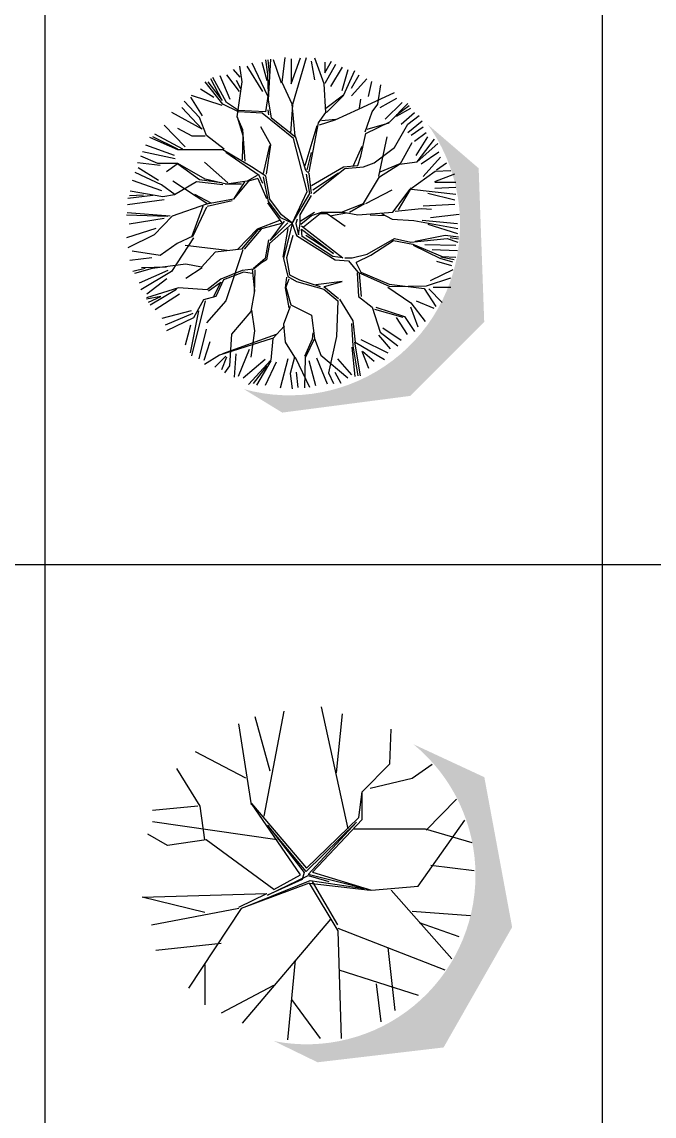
# Model space of a CAD drawing. Header units: millimetres. Extents: x -4017 to 59953, y -688 to 66564.
# Drawn here: x 53000 to 55759, y 23412 to 28184 of the extents above; entities that cross this region are included whole.
import ezdxf

# ---------------------------------------------------------------- set-up
doc = ezdxf.new("R2010")
doc.units = ezdxf.units.MM
doc.layers.add('www.cad-blocks.net', color=7, linetype='Continuous')

# ---------------------------------------------------------------- blocks, each defined once
blk = doc.blocks.new('A$C516926BB')
for p, q in [((55.5585, 38.5194), (55.5585, 0)), ((57.9904, 38.5194), (57.9904, 0)), ((0, 16.441), (60.3118, 16.441))]:
    blk.add_line(p, q)
blk = doc.blocks.new('A$C5DCD4789')
h = blk.add_hatch(color=256)
h.dxf.hatch_style = 1
h.paths.add_polyline_path([(1.5371, 1.0657), (1.3145, 1.2568, -0.15793), (1.4559, 0.8201, -0.495861), (0.5121, 0.1024), (0.6799, 0), (1.2379, 0.0727), (1.5614, 0.3956)])
at = {"linetype": 'ByBlock'}
for p, q in [((0.5903, 1.5286), (0.6125, 1.4481)), ((0.6173, 1.4766), (0.6078, 1.5388)), ((0.6173, 1.5388), (0.6231, 1.4798)), ((0.6205, 1.3641), (0.6295, 1.5419)), ((0.6762, 1.4363), (0.6422, 1.5388)), ((0.6794, 1.439), (0.6921, 1.5483)), ((0.7185, 1.4333), (0.7588, 1.5471)), ((0.7185, 1.5434), (0.7185, 1.4333)), ((0.7261, 1.3455), (0.7855, 1.5483)), ((0.8065, 1.5323), (0.8213, 1.4518)), ((0.8635, 1.4331), (0.8227, 1.5451)), ((0.8652, 1.481), (0.8948, 1.5323)), ((0.8652, 1.5286), (0.8652, 1.481)), ((0.4658, 1.4958), (0.495, 1.4629)), ((0.5048, 1.4421), (0.4953, 1.5112)), ((0.5246, 1.5105), (0.594, 1.4004)), ((0.6173, 1.38), (0.5483, 1.5234)), ((0.8667, 1.4363), (0.9134, 1.5202)), ((0.9421, 1.5068), (0.8911, 1.4226)), ((0.9421, 1.4041), (0.968, 1.4958)), ((0.9474, 1.3832), (0.9973, 1.492)), ((0.4204, 1.3455), (0.343, 1.4421)), ((0.3552, 1.4421), (0.4178, 1.3614)), ((0.4178, 1.3614), (0.3679, 1.4549)), ((0.4364, 1.3519), (0.3769, 1.4612)), ((0.4071, 1.4703), (0.451, 1.3675)), ((0.4366, 1.4736), (0.4913, 1.4004)), ((0.4984, 1.4113), (0.4799, 1.4485)), ((0.4831, 1.2892), (0.5048, 1.4421)), ((0.6205, 1.3891), (0.6173, 1.4766)), ((0.7229, 1.3455), (0.6794, 1.439)), ((0.8699, 1.3084), (0.8635, 1.4331)), ((0.9827, 1.4152), (1.0156, 1.4736)), ((0.9827, 1.382), (1.0485, 1.4555)), ((1.0559, 1.3783), (1.0707, 1.4444)), ((0.3228, 1.4115), (0.3816, 1.3749)), ((0.6078, 1.3115), (0.6205, 1.3891)), ((0.8699, 1.3269), (0.9474, 1.3864)), ((1.0132, 1.3238), (1.1692, 1.3954)), ((1.097, 1.3455), (1.1098, 1.4299)), ((0.318, 1.2866), (0.2522, 1.3583)), ((0.2788, 1.3749), (0.3302, 1.294)), ((0.4178, 1.3391), (0.2835, 1.3832)), ((0.4894, 1.3115), (0.4204, 1.3455)), ((0.4894, 1.3174), (0.4364, 1.3519)), ((0.6327, 1.2834), (0.6205, 1.3641)), ((0.7171, 1.2176), (0.7261, 1.3423)), ((0.7356, 1.2054), (0.7229, 1.3455)), ((0.8726, 1.3084), (0.9474, 1.3832)), ((1.0164, 1.3269), (1.0222, 1.3673)), ((1.0721, 1.3115), (1.097, 1.3455)), ((1.1073, 1.331), (1.1804, 1.3712)), ((1.1291, 1.2796), (1.2026, 1.3528)), ((1.1501, 1.2675), (1.2281, 1.3487)), ((1.1782, 1.2988), (1.2345, 1.3391)), ((0.3302, 1.2356), (0.1983, 1.3088)), ((0.2423, 1.331), (0.3302, 1.2356)), ((0.4831, 1.2892), (0.508, 1.2086)), ((0.508, 1.2335), (0.4831, 1.2892)), ((0.5451, 1.3142), (0.4894, 1.3174)), ((0.5924, 1.3052), (0.4894, 1.3115)), ((0.6078, 1.3115), (0.5451, 1.3142)), ((0.7293, 1.1958), (0.5924, 1.3052)), ((0.6173, 1.3206), (0.6205, 1.2988)), ((0.8386, 1.2643), (0.8699, 1.3084)), ((0.9102, 1.277), (1.0132, 1.3238)), ((1.0413, 1.2239), (1.0721, 1.3115)), ((1.1782, 1.2924), (1.2408, 1.3269)), ((1.1989, 1.2574), (1.2576, 1.3088)), ((1.2281, 1.2585), (1.278, 1.2956)), ((0.2567, 1.1584), (0.165, 1.2537)), ((0.3488, 1.2086), (0.318, 1.2866)), ((0.6295, 1.1677), (0.586, 1.2457)), ((0.7388, 1.199), (0.6327, 1.2834)), ((0.7792, 1.0774), (0.8322, 1.2521)), ((0.7977, 1.0493), (0.8386, 1.2643)), ((0.8418, 1.2553), (0.9102, 1.277)), ((0.8508, 1.2739), (0.9134, 1.2802)), ((1.0445, 1.2176), (1.1501, 1.2675)), ((1.0503, 1.2367), (1.1469, 1.2643)), ((1.1692, 1.1555), (1.2281, 1.2585)), ((1.2281, 1.2209), (1.2905, 1.2722)), ((1.2429, 1.2098), (1.2942, 1.2463)), ((0.2241, 1.1459), (0.1026, 1.199)), ((0.2241, 1.1491), (0.1153, 1.2022)), ((0.2458, 1.1491), (0.1243, 1.2144)), ((0.2867, 1.2054), (0.2241, 1.2393)), ((0.343, 1.2054), (0.2867, 1.2054)), ((0.4268, 1.1491), (0.3488, 1.2086)), ((0.508, 1.2086), (0.5048, 1.1024)), ((0.5175, 1.096), (0.508, 1.2335)), ((0.7887, 0.9649), (0.7293, 1.1958)), ((0.7823, 1.0557), (0.7388, 1.199)), ((1.0222, 1.1178), (1.0445, 1.2176)), ((1.1007, 1.0307), (1.1381, 1.2024)), ((1.2576, 1.1843), (1.3086, 1.2209)), ((1.2647, 1.1218), (1.316, 1.2024)), ((0.2094, 1.1218), (0.0845, 1.1658)), ((0.4204, 1.1459), (0.2241, 1.1459)), ((0.5451, 1.0711), (0.4204, 1.1459)), ((0.5982, 1.0429), (0.6263, 1.1645)), ((0.6109, 1.0397), (0.6295, 1.1677)), ((0.9914, 1.0774), (1.0286, 1.1618)), ((1.0816, 1.0896), (1.1692, 1.1555)), ((1.1943, 1.0838), (1.2472, 1.1774)), ((1.269, 1.0932), (1.3438, 1.193)), ((1.269, 1.0932), (1.3595, 1.1742)), ((0.1371, 1.087), (0.0622, 1.1178)), ((0.2127, 1.107), (0.0701, 1.1366)), ((0.5796, 1.0339), (0.4332, 1.1337)), ((0.7887, 1.0588), (0.8073, 1.1337)), ((1.01, 1.0774), (1.0222, 1.1178)), ((1.2868, 1.0852), (1.3637, 1.1366)), ((1.2942, 1.0302), (1.3711, 1.1144)), ((0.1469, 1.0779), (0.0479, 1.0889)), ((0.1395, 1.0117), (0.0516, 1.0668)), ((0.2241, 1.087), (0.1371, 1.087)), ((0.2214, 1.0838), (0.1747, 1.0495)), ((0.343, 1.018), (0.2241, 1.087)), ((0.3181, 1.0152), (0.2245, 1.0838)), ((0.4427, 1.0026), (0.3398, 1.0928)), ((0.6078, 1.0307), (0.5451, 1.0711)), ((0.7977, 1.0429), (0.7823, 1.0557)), ((0.8073, 0.9898), (0.9474, 1.0711)), ((0.8168, 0.9559), (0.9537, 1.0647)), ((0.9474, 1.0711), (1.01, 1.0774)), ((0.9537, 1.0647), (1.0349, 1.0711)), ((1.0349, 1.0711), (1.0816, 1.0896)), ((1.1038, 1.0276), (1.1912, 1.0838)), ((1.1068, 1.0495), (1.1943, 1.0869)), ((1.1912, 1.0838), (1.269, 1.0932)), ((1.2378, 0.9747), (1.3471, 1.0526)), ((1.3471, 1.0526), (1.4155, 1.0557)), ((1.3526, 1.0594), (1.3966, 1.0889)), ((0.1543, 0.9677), (0.0261, 1.0117)), ((0.1528, 0.9933), (0.0374, 1.0464)), ((0.3555, 0.9091), (0.2027, 1.0089)), ((0.3056, 1.0058), (0.209, 0.9496)), ((0.4208, 0.9933), (0.3056, 1.0058)), ((0.4147, 1.0027), (0.3181, 1.0152)), ((0.4364, 0.9962), (0.343, 1.018)), ((0.5266, 1.0089), (0.4364, 0.9962)), ((0.5144, 1.0058), (0.4676, 0.931)), ((0.5329, 1.0089), (0.4677, 0.9309)), ((0.5701, 1.0339), (0.5266, 1.0089)), ((0.5733, 1.0212), (0.5329, 1.0089)), ((0.5733, 1.0212), (0.6109, 0.9341)), ((0.5956, 0.9994), (0.5796, 1.0339)), ((0.6205, 0.9213), (0.5982, 1.0275)), ((0.6263, 0.9309), (0.6078, 1.0307)), ((0.8009, 0.9559), (0.7855, 1.0397)), ((0.8073, 0.9559), (0.7977, 1.0429)), ((0.8137, 0.9713), (0.9256, 1.0461)), ((1.0351, 0.9122), (1.1038, 1.0276)), ((1.3456, 1.0084), (1.4335, 1.0413)), ((1.3456, 1.0047), (1.4372, 1.0047)), ((0.1589, 0.9404), (0.0155, 0.9653)), ((0.212, 0.9496), (0.1528, 0.9933)), ((0.5019, 0.9964), (0.4302, 0.9964)), ((0.7225, 0.825), (0.7887, 0.9649)), ((0.7225, 0.825), (0.8009, 0.9559)), ((1.0445, 0.9122), (1.1599, 0.9714)), ((1.163, 0.8748), (1.2378, 0.9747)), ((1.1879, 0.8842), (1.2441, 0.9808)), ((1.2441, 0.9747), (1.4374, 0.9528)), ((1.316, 0.957), (1.4335, 0.9275)), ((1.3456, 0.9788), (1.4372, 0.9825)), ((0.165, 0.9275), (0.0039, 0.9057)), ((0.1154, 0.9465), (0.0061, 0.934)), ((0.0125, 0.9465), (0.0748, 0.9496)), ((0.209, 0.9496), (0.1589, 0.9404)), ((0.3488, 0.9091), (0.1991, 0.856)), ((0.2962, 0.9528), (0.3679, 0.9154)), ((0.4677, 0.9309), (0.3488, 0.9091)), ((0.3524, 0.8997), (0.4615, 0.9246)), ((0.6797, 0.828), (0.6174, 0.9154)), ((0.673, 0.8497), (0.6205, 0.9213)), ((0.6762, 0.8624), (0.6263, 0.9309)), ((0.7574, 0.8624), (0.8073, 0.9463)), ((0.9385, 0.8748), (1.0351, 0.9122)), ((0.9728, 0.8748), (1.0384, 0.9122)), ((1.2942, 0.902), (1.4335, 0.9094)), ((0, 0.8623), (0.1808, 0.8562)), ((0.1902, 0.8562), (0.0031, 0.8717)), ((0.3336, 0.8997), (0.2838, 0.7656)), ((0.3491, 0.8966), (0.2899, 0.7687)), ((0.7261, 0.8247), (0.6762, 0.8624)), ((0.7574, 0.8247), (0.7574, 0.8624)), ((0.7577, 0.8343), (0.82, 0.8748)), ((0.7608, 0.8218), (0.8076, 0.8592)), ((0.7732, 0.8094), (0.8449, 0.8686)), ((0.8076, 0.8592), (0.8513, 0.8748)), ((0.8449, 0.8686), (0.8762, 0.8686)), ((0.8513, 0.8748), (0.9479, 0.8748)), ((0.8762, 0.8686), (0.954, 0.8124)), ((0.8948, 0.8592), (0.9604, 0.8717)), ((0.9479, 0.8748), (1.0102, 0.8623)), ((1.0102, 0.8623), (1.163, 0.8748)), ((1.0633, 0.8623), (1.1287, 0.8592)), ((1.1132, 0.8686), (1.1599, 0.8437)), ((1.1724, 0.8778), (1.2878, 0.8905)), ((1.2878, 0.8905), (1.3314, 0.8872)), ((1.3271, 0.8506), (1.4516, 0.8654)), ((0.165, 0.8469), (0.0113, 0.8214)), ((0.1991, 0.856), (0.1211, 0.7748)), ((0.6672, 0.8374), (0.5706, 0.8)), ((0.6766, 0.8249), (0.5737, 0.7969)), ((0.7225, 0.825), (0.6237, 0.7376)), ((0.6268, 0.7501), (0.6891, 0.8343)), ((0.7046, 0.828), (0.6268, 0.7501)), ((0.7261, 0.8247), (0.673, 0.8497)), ((0.7225, 0.825), (0.686, 0.672)), ((0.7225, 0.825), (0.742, 0.7716)), ((0.7452, 0.8433), (0.7388, 0.8247)), ((0.7388, 0.8247), (0.751, 0.7748)), ((0.751, 0.7748), (0.7574, 0.8247)), ((0.7638, 0.8152), (0.9447, 0.675)), ((1.1599, 0.8437), (1.2535, 0.8374)), ((1.2535, 0.8374), (1.4468, 0.803)), ((1.2905, 0.8395), (1.4442, 0.8251)), ((1.316, 0.8214), (1.4442, 0.7808)), ((0.1285, 0.8029), (0.0002, 0.7627)), ((0.1211, 0.7748), (0.006, 0.7186)), ((0.2899, 0.7687), (0.2214, 0.7376)), ((0.5706, 0.8), (0.4864, 0.7127)), ((0.5737, 0.7969), (0.5019, 0.7127)), ((0.5144, 0.7127), (0.5894, 0.8)), ((0.7046, 0.803), (0.6829, 0.6784)), ((0.7265, 0.772), (0.6985, 0.6751)), ((0.742, 0.7716), (0.9102, 0.6655)), ((0.7638, 0.7998), (0.9039, 0.6936)), ((0.767, 0.7685), (0.7638, 0.7998)), ((0.9007, 0.6814), (0.767, 0.7685)), ((0.9039, 0.6936), (0.7823, 0.7716)), ((1.3905, 0.7716), (1.2594, 0.7467)), ((1.4494, 0.7653), (1.3905, 0.7716)), ((0.2214, 0.7376), (0.1465, 0.6845)), ((0.2931, 0.7626), (0.1963, 0.6158)), ((0.4396, 0.7064), (0.2556, 0.7282)), ((0.6204, 0.7532), (0.6049, 0.672)), ((0.6237, 0.7376), (0.6112, 0.6659)), ((1.0503, 0.6904), (1.1692, 0.7594)), ((1.0662, 0.6872), (1.166, 0.7499)), ((1.166, 0.7499), (1.2499, 0.7345)), ((1.1692, 0.7594), (1.2408, 0.7435)), ((1.2408, 0.7435), (1.3995, 0.7594)), ((1.2499, 0.7345), (1.3777, 0.6814)), ((1.3687, 0.6718), (1.253, 0.7281)), ((1.3016, 0.7331), (1.4372, 0.7298)), ((1.3995, 0.7594), (1.4467, 0.7435)), ((1.4494, 0.7562), (1.4122, 0.7621)), ((0.1104, 0.6747), (0.015, 0.6636)), ((0.1465, 0.6845), (0.0249, 0.7033)), ((0.3867, 0.7002), (0.3275, 0.6346)), ((0.5019, 0.7127), (0.3867, 0.7002)), ((0.5083, 0.7094), (0.4333, 0.4881)), ((0.6049, 0.672), (0.555, 0.6283)), ((0.686, 0.672), (0.7046, 0.5942)), ((0.6985, 0.6751), (0.7109, 0.6003)), ((0.9447, 0.675), (0.9007, 0.6814)), ((0.9537, 0.675), (0.9851, 0.675)), ((0.9851, 0.675), (1.0503, 0.6904)), ((1.0036, 0.6564), (1.0662, 0.6872)), ((1.3345, 0.7113), (1.4442, 0.7076)), ((1.4244, 0.6564), (1.3687, 0.6718)), ((1.4308, 0.6655), (1.3719, 0.6782)), ((1.3777, 0.6814), (1.4372, 0.6782)), ((0.0811, 0.6283), (0.028, 0.6158)), ((0.1122, 0.6283), (0.0343, 0.6066)), ((0.1747, 0.6346), (0.0654, 0.6316)), ((0.2588, 0.6471), (0.1122, 0.6283)), ((0.3275, 0.6346), (0.2588, 0.6471)), ((0.3305, 0.6316), (0.2588, 0.5848)), ((0.555, 0.6252), (0.5052, 0.6191)), ((0.5487, 0.6252), (0.5581, 0.5316)), ((0.5894, 0.6534), (0.555, 0.6252)), ((0.5581, 0.5192), (0.5612, 0.6222)), ((0.6112, 0.6659), (0.5894, 0.6534)), ((0.9102, 0.6655), (0.9697, 0.6623)), ((0.9697, 0.6623), (1.01, 0.6124)), ((1.0004, 0.6564), (1.0222, 0.6124)), ((1.3271, 0.5757), (1.4261, 0.6234)), ((1.3526, 0.66), (1.4187, 0.6415)), ((0.1798, 0.6197), (0.0553, 0.5646)), ((0.1963, 0.6158), (0.0623, 0.5349)), ((0.1761, 0.5831), (0.0882, 0.517)), ((0.4116, 0.5817), (0.3524, 0.5349)), ((0.4241, 0.5784), (0.3898, 0.5067)), ((0.5052, 0.6191), (0.4116, 0.5817)), ((0.5113, 0.6128), (0.4241, 0.5784)), ((0.5487, 0.6066), (0.5113, 0.6128)), ((0.6985, 0.5909), (0.6921, 0.5441)), ((0.7079, 0.5817), (0.6954, 0.5474)), ((0.7046, 0.5942), (0.7422, 0.5723)), ((0.7109, 0.6003), (0.7546, 0.5784)), ((0.7546, 0.5784), (0.8449, 0.5504)), ((1.0071, 0.6097), (1.0133, 0.5067)), ((1.01, 0.6124), (1.1501, 0.5503)), ((1.0259, 0.5067), (1.0165, 0.6066)), ((1.0222, 0.6124), (1.1469, 0.5598)), ((1.3093, 0.5535), (1.4154, 0.5874)), ((0.2276, 0.5441), (0.0872, 0.5006)), ((0.103, 0.4693), (0.2182, 0.538)), ((0.3524, 0.5349), (0.2276, 0.5441)), ((0.3585, 0.5316), (0.4116, 0.5692)), ((0.4116, 0.5692), (0.3804, 0.5067)), ((0.5581, 0.5316), (0.5426, 0.4413)), ((0.6921, 0.5441), (0.7079, 0.4568)), ((0.6954, 0.5474), (0.7171, 0.4693)), ((0.7422, 0.5723), (0.8607, 0.538)), ((0.9416, 0.5723), (0.8263, 0.5566)), ((0.8607, 0.5504), (0.926, 0.4973)), ((0.8607, 0.538), (0.923, 0.4881)), ((0.8637, 0.5504), (0.9416, 0.5723)), ((1.1412, 0.5474), (1.241, 0.4787)), ((1.1469, 0.5598), (1.2997, 0.5407)), ((1.1501, 0.5503), (1.3093, 0.5535)), ((1.2997, 0.5407), (1.3496, 0.4627)), ((1.3197, 0.5391), (1.3785, 0.4804)), ((1.3382, 0.5465), (1.4151, 0.5465)), ((0.1497, 0.5067), (0.0872, 0.4942)), ((0.0966, 0.4818), (0.1497, 0.5067)), ((0.2312, 0.517), (0.1248, 0.4475)), ((0.343, 0.4881), (0.2838, 0.2478)), ((0.3367, 0.4912), (0.2931, 0.4131)), ((0.3898, 0.5067), (0.3367, 0.4912)), ((0.4333, 0.4881), (0.3491, 0.3914)), ((0.923, 0.4881), (0.9166, 0.3321)), ((0.9291, 0.4942), (0.9884, 0.4006)), ((1.0133, 0.5067), (1.0725, 0.4599)), ((1.241, 0.4787), (1.3034, 0.3976)), ((1.2647, 0.4878), (1.3419, 0.4549)), ((0.2825, 0.4438), (0.1543, 0.4105)), ((0.2899, 0.4327), (0.1687, 0.3813)), ((0.3148, 0.4444), (0.2774, 0.2604)), ((0.5426, 0.4413), (0.4584, 0.3414)), ((0.5457, 0.4474), (0.5581, 0.3571)), ((0.714, 0.4632), (0.686, 0.3851)), ((0.7171, 0.4693), (0.8076, 0.4256)), ((1.0725, 0.4599), (1.1068, 0.3508)), ((1.0819, 0.4507), (1.2067, 0.4164)), ((1.0882, 0.4599), (1.2129, 0.4194)), ((1.2392, 0.4619), (1.2721, 0.374)), ((0.2931, 0.4131), (0.1747, 0.3571)), ((0.686, 0.3851), (0.6921, 0.307)), ((0.8076, 0.4256), (0.82, 0.3228)), ((0.9822, 0.3882), (0.9884, 0.2915)), ((0.9884, 0.4006), (0.9977, 0.307)), ((1.1767, 0.4142), (1.2244, 0.3411)), ((1.2129, 0.4194), (1.2566, 0.3538)), ((0.2788, 0.3813), (0.2567, 0.2934)), ((0.3483, 0.3632), (0.3154, 0.2347)), ((0.4208, 0.2572), (0.6547, 0.3414)), ((0.4584, 0.3414), (0.449, 0.2042)), ((0.5581, 0.3571), (0.5426, 0.2416)), ((0.6891, 0.3789), (0.6392, 0.3228)), ((0.8139, 0.3477), (0.8106, 0.3197)), ((1.0999, 0.3374), (1.1512, 0.2786)), ((1.1068, 0.3508), (1.1849, 0.2915)), ((1.1183, 0.3703), (1.1989, 0.3156)), ((0.3631, 0.3082), (0.3376, 0.2273)), ((0.6361, 0.3228), (0.4053, 0.251)), ((0.6392, 0.3228), (0.6298, 0.2292)), ((0.6921, 0.307), (0.7328, 0.2416)), ((0.8106, 0.3197), (0.7763, 0.2447)), ((0.82, 0.3228), (0.7796, 0.2385)), ((0.82, 0.3228), (0.8482, 0.251)), ((0.9166, 0.3321), (0.8823, 0.173)), ((0.9884, 0.2915), (1.0102, 0.1605)), ((0.9947, 0.307), (1.0196, 0.1605)), ((0.9977, 0.307), (1.1256, 0.2322)), ((1.023, 0.3189), (1.1401, 0.2605)), ((0.4053, 0.251), (0.3399, 0.2104)), ((0.4329, 0.2457), (0.3853, 0.1981)), ((0.4366, 0.242), (0.4145, 0.187)), ((0.4769, 0.2568), (0.4695, 0.1541)), ((0.5353, 0.2749), (0.4876, 0.1578)), ((0.7328, 0.2416), (0.714, 0.1699)), ((0.7358, 0.2416), (0.7982, 0.1106)), ((0.8482, 0.251), (0.9667, 0.1511)), ((0.9977, 0.1574), (0.9853, 0.2853)), ((1.0267, 0.2679), (1.0559, 0.1944)), ((1.0304, 0.2679), (1.0814, 0.2239)), ((0.449, 0.2042), (0.4272, 0.173)), ((0.6051, 0.231), (0.5098, 0.1504)), ((0.6298, 0.2292), (0.5332, 0.1231)), ((0.555, 0.1262), (0.6143, 0.2042)), ((0.6298, 0.2261), (0.5675, 0.12)), ((0.6528, 0.2202), (0.6051, 0.1175)), ((0.7041, 0.2347), (0.6709, 0.1064)), ((0.7796, 0.2385), (0.7763, 0.1075)), ((0.7958, 0.2273), (0.825, 0.1175)), ((0.8287, 0.2384), (0.8763, 0.1249)), ((0.9203, 0.2347), (0.9827, 0.1652)), ((0.714, 0.1699), (0.7234, 0.1043)), ((0.7407, 0.1763), (0.7481, 0.1101)), ((0.8823, 0.173), (0.9042, 0.1262)), ((0.9092, 0.1763), (0.9351, 0.1286))]:
    blk.add_line(p, q, dxfattribs=at)
blk = doc.blocks.new('A$C0ED87729')
h = blk.add_hatch(color=256)
h.dxf.hatch_style = 1
h.paths.add_polyline_path([(1.6154, 0.5893), (1.4941, 1.2433), (1.1843, 1.3871, -0.225325), (1.4555, 0.8157, -0.47214), (0.5763, 0.0922), (0.7663, 0), (1.3162, 0.0646)])
at = {"linetype": 'ByBlock'}
for p, q in [((0.5338, 1.0737), (0.6203, 1.5313)), ((0.8999, 1.0188), (0.783, 1.5496)), ((0.5593, 1.2689), (0.4932, 1.5069)), ((0.8491, 1.2628), (0.8745, 1.5191)), ((0.4779, 1.1225), (0.422, 1.4764)), ((1.0823, 1.301), (1.088, 1.452)), ((0.4525, 1.2384), (0.2339, 1.3543)), ((0.9613, 1.1801), (1.0823, 1.301)), ((1.1795, 1.2384), (1.2659, 1.2994)), ((0.2542, 1.1164), (0.1525, 1.2811)), ((0.9965, 1.1957), (1.1795, 1.2384)), ((0.9456, 1.0676), (0.9613, 1.1801)), ((0.9613, 1.0591), (0.9613, 1.1801)), ((1.2405, 1.0127), (1.3727, 1.1469)), ((0.244, 1.1164), (0.0458, 1.0981)), ((0.2745, 0.97), (0.2542, 1.1164)), ((0.6914, 0.8175), (0.4779, 1.1286)), ((0.4779, 1.1286), (0.7182, 0.8461)), ((0.7182, 0.8461), (0.9456, 1.0676)), ((0.7435, 0.8287), (0.9613, 1.0591)), ((1.2049, 0.7687), (1.4083, 1.0554)), ((0.5898, 0.97), (0.0458, 1.0493)), ((0.548, 1.0342), (0.7076, 0.8273)), ((0.7161, 0.8317), (0.548, 1.0342)), ((0.936, 1.0472), (0.7161, 0.8317)), ((0.7246, 0.8188), (0.936, 1.0472)), ((0.9253, 1.0188), (1.2354, 1.0188)), ((1.2354, 1.0188), (1.4388, 0.9578)), ((0.1119, 0.9456), (0.0254, 0.9944)), ((0.2796, 0.97), (0.1119, 0.9456)), ((0.5746, 0.754), (0.2796, 0.97)), ((1.2609, 0.8602), (1.449, 0.8358)), ((0.548, 0.7283), (0.7246, 0.8144)), ((0.5746, 0.754), (0.6914, 0.8175)), ((0.7076, 0.8273), (0.6988, 0.797)), ((0.9703, 0.7582), (0.7246, 0.8188)), ((0.7246, 0.8144), (0.8151, 0.7885)), ((0.7435, 0.8287), (1.0016, 0.7503)), ((0.7292, 0.7818), (0.4333, 0.671)), ((0.4575, 0.6806), (0.7335, 0.7929)), ((0.6988, 0.797), (0.548, 0.7283)), ((0.7292, 0.7818), (0.9965, 0.7503)), ((0.7292, 0.7818), (0.8541, 0.5734)), ((0.7335, 0.7929), (0.9703, 0.7582)), ((0.742, 0.7885), (0.8539, 0.599)), ((1.0016, 0.7503), (1.2049, 0.7687)), ((0, 0.7198), (0.5445, 0.7366)), ((0.2745, 0.6527), (0, 0.7198)), ((0.422, 0.6771), (0.5445, 0.7366)), ((1.088, 0.7503), (1.3524, 0.4514)), ((0.422, 0.671), (0.0407, 0.5978)), ((0.4333, 0.671), (0.2034, 0.3233)), ((0.8228, 0.6242), (0.4372, 0.1708)), ((1.1795, 0.6588), (1.4337, 0.6405)), ((0.8541, 0.5856), (1.3219, 0.4026)), ((0.8541, 0.5734), (0.8694, 0.1036)), ((1.21, 0.61), (1.3829, 0.549)), ((0.3457, 0.5185), (0.061, 0.488)), ((1.0728, 0.5002), (1.1033, 0.2257)), ((0.6689, 0.4452), (0.6355, 0.0975)), ((0.2745, 0.4269), (0.2745, 0.2501)), ((0.8592, 0.4026), (1.2049, 0.2928)), ((0.5745, 0.3355), (0.3457, 0.2135)), ((1.0219, 0.3416), (1.0422, 0.1769)), ((0.6525, 0.2738), (0.7779, 0.1036))]:
    blk.add_line(p, q, dxfattribs=at)

msp = doc.modelspace()

# ---------------------------------------------------------------- block references
at = {"xscale": 1000, "yscale": 1000, "zscale": 1000}
for name, p in [('A$C5DCD4789', (53456.2, 26479.6)), ('A$C0ED87729', (53524, 23646.3))]:
    msp.add_blockref(name, p, dxfattribs=at)
at = {"layer": 'www.cad-blocks.net', "color": 155, "true_color": 0x546d8e, "xscale": 1000, "yscale": 1000, "zscale": 1000}
msp.add_blockref('A$C516926BB', (-2458.7, 9375.6), dxfattribs=at)

doc.saveas('drawing.dxf')
